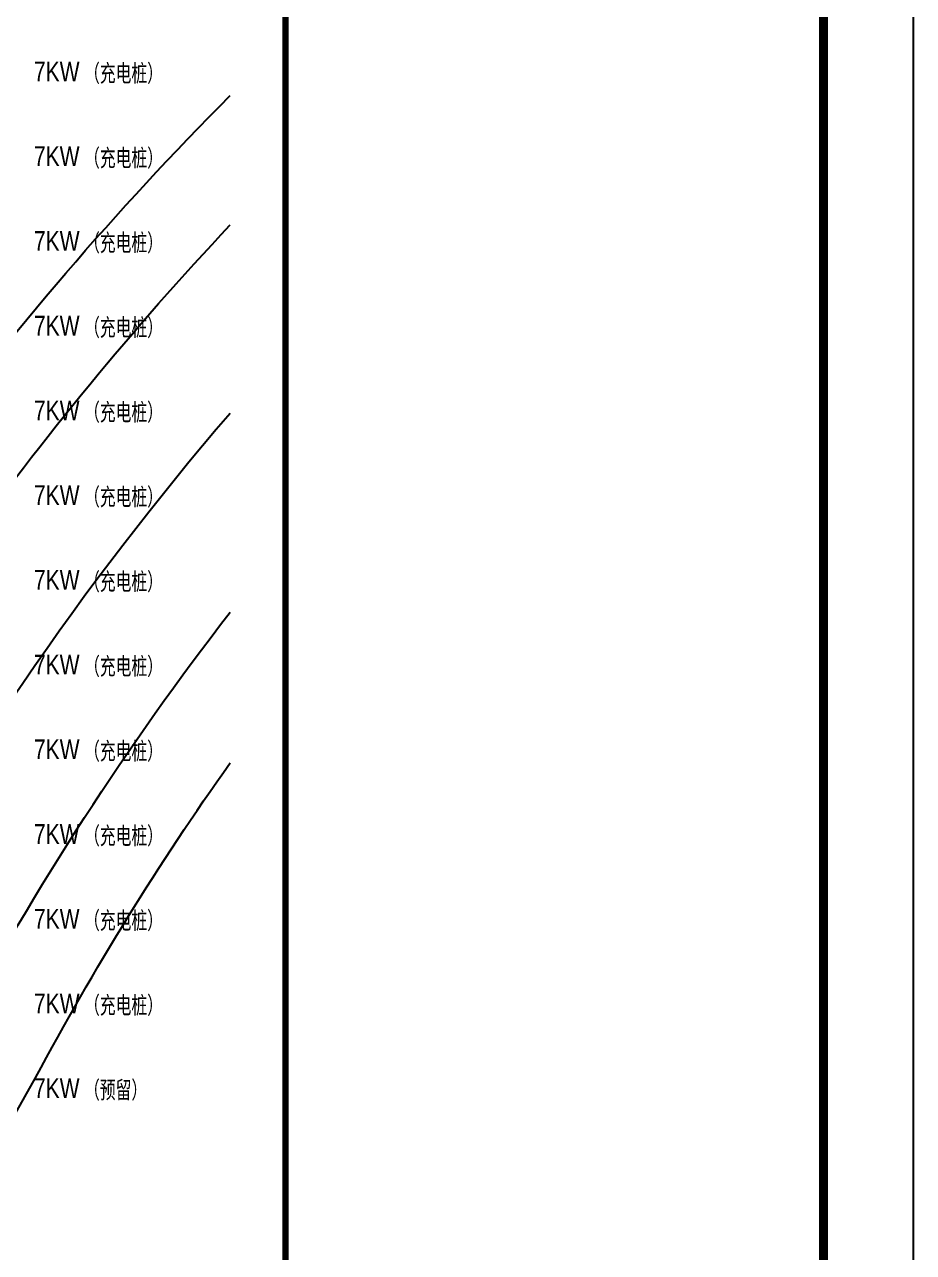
# Model space of a CAD drawing. Extents: x -809667 to 586099, y 3084146 to 3634412.
# Drawn here: x 381455.5 to 381504.9, y 3086167.3 to 3086235.6 of the extents above; entities that cross this region are included whole.
import ezdxf

# ---------------------------------------------------------------- set-up
doc = ezdxf.new("R2010")
doc.units = 0
doc.header["$LTSCALE"] = 0.5
doc.layers.get('0').update_dxf_attribs({"linetype": 'CONTINUOUS'})
for name, color, linetype in [('PUB_TITLE', 4, 'CONTINUOUS'), ('文字', 7, 'CONTINUOUS'), ('电气系统图', 6, 'CONTINUOUS')]:
    doc.layers.add(name, color=color, linetype=linetype)
doc.styles.add('ZSDZ', font='XCSG.SHX', dxfattribs={"width": 0.8, "height": 3.5, "bigfont": 'HZTXT.SHX'})

# ---------------------------------------------------------------- blocks, each defined once
blk = doc.blocks.new('TQ11')
at = {"layer": 'PUB_TITLE', "const_width": 100}
blk.add_lwpolyline([(1252310, -1083954), (1252310, -1166000)], dxfattribs=at)
at = {"layer": 'PUB_TITLE'}
blk.add_lwpolyline([(1252310, -1166000), (1260886, -1166000), (1260886, -1083954), (1252310, -1083954)], close=True, dxfattribs=at)
blk = doc.blocks.new('23424')
at = {"layer": '文字', "color": 8, "linetype": 'Continuous', "flags": 128}
for points in [[(382150.324, 3087668.688, 0.028031), (382180.679, 3087716.236, -0.073335), (382212.547, 3087759.321, -0.073335)], [(382152.258, 3087662.84, 0.029836), (382185.064, 3087713.834, -0.066246), (382212.547, 3087752.132, -0.066246)], [(382154.196, 3087642.163, 0.037359), (382197.346, 3087707.112, -0.042558), (382212.547, 3087730.604, -0.042558)], [(382158.56, 3087639.634), (382158.66, 3087639.759, 0.036987), (382201.733, 3087704.713, -0.032249), (382212.547, 3087722.218, -0.032249)]]:
    blk.add_lwpolyline(points, format="xyb", dxfattribs=at)
at = {"layer": '文字', "color": 8, "linetype": 'Continuous'}
blk.add_lwpolyline([(382135.64, 3087631.65), (382138.477, 3087634.36, 0.032219), (382142.835, 3087639.097, 0.041886), (382191.205, 3087710.472, -0.055211), (382212.547, 3087741.667, -0.055211)], format="xyb", dxfattribs=at)

msp = doc.modelspace()

# ---------------------------------------------------------------- linework, layer by layer
at = {"layer": 'PUB_TITLE', "linetype": 'Continuous'}
msp.add_lwpolyline([(381084.377, 3086010.257), (381504.877, 3086010.257), (381504.877, 3086307.257), (381084.377, 3086307.257)], close=True, dxfattribs=at)
at = {"layer": 'PUB_TITLE', "linetype": 'Continuous', "const_width": 0.5}
msp.add_lwpolyline([(381096.877, 3086015.257), (381499.877, 3086015.257), (381499.877, 3086302.257), (381096.877, 3086302.257)], close=True, dxfattribs=at)

# ---------------------------------------------------------------- block references
at = {"xscale": 0.003488000000000001, "yscale": 0.003488000000000001, "zscale": 0.003488000000000001}
msp.add_blockref('TQ11', (377101.906, 3090083.087), dxfattribs=at)
at = {"layer": '文字', "color": 8, "linetype": 'Continuous'}
msp.add_blockref('23424', (-745.658, -1527.708), dxfattribs=at)

# ---------------------------------------------------------------- texts
at = {"layer": '电气系统图', "color": 2, "style": 'ZSDZ', "width": 0.8}
for s, p in [('7KW', (381455.975, 3086232.404)), ('（充电桩）', (381458.766, 3086232.272)), ('7KW', (381455.975, 3086227.694)), ('（充电桩）', (381458.766, 3086227.562)), ('7KW', (381455.975, 3086222.983)), ('（充电桩）', (381458.766, 3086222.851)), ('7KW', (381455.975, 3086218.273)), ('（充电桩）', (381458.766, 3086218.141)), ('7KW', (381455.975, 3086213.562)), ('（充电桩）', (381458.766, 3086213.43)), ('7KW', (381455.975, 3086208.852)), ('（充电桩）', (381458.766, 3086208.72)), ('7KW', (381455.975, 3086204.142)), ('（充电桩）', (381458.766, 3086204.009)), ('7KW', (381455.975, 3086199.431)), ('（充电桩）', (381458.766, 3086199.299)), ('7KW', (381455.975, 3086194.721)), ('（充电桩）', (381458.766, 3086194.588)), ('7KW', (381455.975, 3086190.01)), ('（充电桩）', (381458.766, 3086189.878)), ('7KW', (381455.975, 3086185.3)), ('（充电桩）', (381458.766, 3086185.168)), ('7KW', (381455.975, 3086180.589)), ('（充电桩）', (381458.766, 3086180.457)), ('7KW', (381455.975, 3086175.879)), ('（预留）', (381458.766, 3086175.747))]:
    msp.add_text(s, height=1.0967, dxfattribs=at).set_placement(p)

doc.saveas('drawing.dxf')
